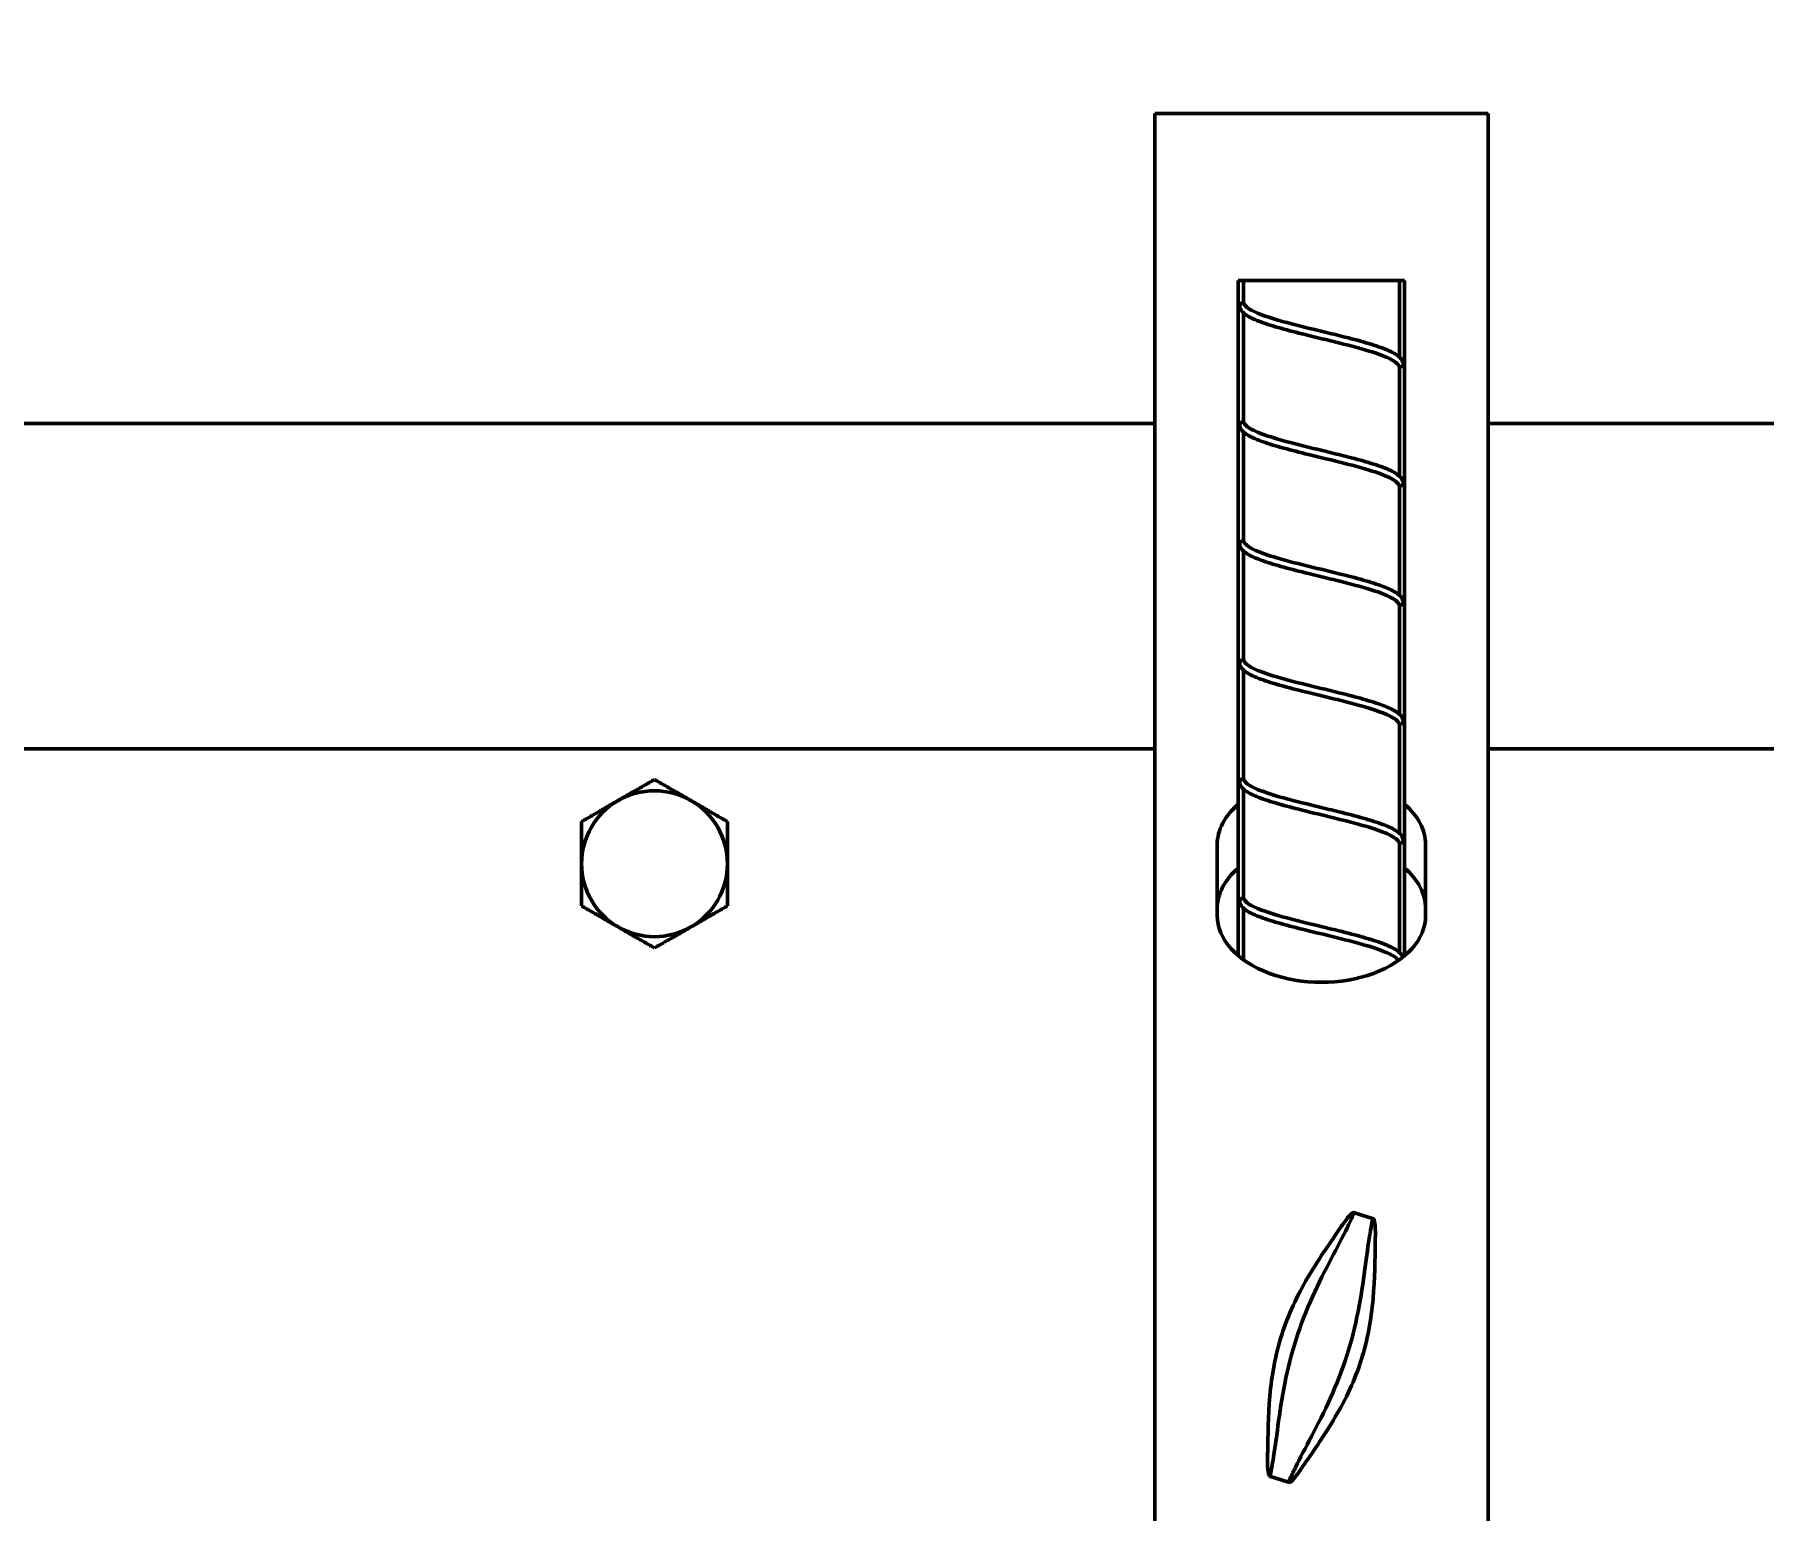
# Model space of a CAD drawing. Header units: inches. Extents: x 6 to 170, y 1 to 50.
# Drawn here: x 87.19 to 92.38, y 12.37 to 16.79 of the extents above; entities that cross this region are included whole.
import ezdxf

# ---------------------------------------------------------------- set-up
doc = ezdxf.new("R2010")
doc.units = ezdxf.units.IN
doc.header["$LTSCALE"] = 8
doc.header["$MEASUREMENT"] = 0
doc.layers.add('Visible (ANSI)', color=7, linetype='Continuous', lineweight=50)
doc.styles.get("Standard").update_dxf_attribs({"font": 'romans.shx'})
doc.dimstyles.get("Standard").update_dxf_attribs({"dimtxt": 1.5, "dimasz": 0.75, "dimexe": 0.5, "dimexo": 0.5, "dimgap": 0.09, "dimtad": 0, "dimtih": 1, "dimtoh": 1, "dimdec": 5, "dimzin": 0, "dimdsep": 46, "dimlunit": 5, "dimtxsty": 'Standard', "dimcen": 0, "dimclrd": 256, "dimclre": 256, "dimclrt": 256, "dimadec": 0, "dimazin": 0, "dimtfac": 0.75, "dimtdec": 5, "dimtofl": 0, "dimtmove": 0, "dimatfit": 3, "dimfxl": 0, "dimtolj": 1, "dimtzin": 0, "dimlwd": -1, "dimlwe": -1, "dimarcsym": 0})

# ---------------------------------------------------------------- blocks, each defined once
blk = doc.blocks.new('*D9')
for p, q in [((44.5521, 15.1523), (44.5521, 25.9211)), ((167.0521, 17.8073), (167.0521, 25.9211)), ((46.0521, 25.4211), (97.4415, 25.4211)), ((165.5521, 25.4211), (111.5665, 25.4211))]:
    blk.add_line(p, q)
for points in [[(46.0521, 25.6711), (46.0521, 25.1711), (44.5521, 25.4211)], [(165.5521, 25.6711), (165.5521, 25.1711), (167.0521, 25.4211)]]:
    blk.add_solid(points)
at = {"layer": 'Defpoints', "color": 0}
for p in [(167.0521, 25.4211), (167.0521, 17.3073), (44.5521, 14.6523)]:
    blk.add_point(p, dxfattribs=at)
at = {"insert": (104.504, 25.4211), "char_height": 1.5, "attachment_point": 5}
blk.add_mtext('\\A1;122{\\H0.750000x;\\S1/2;} [3111]', dxfattribs=at)

msp = doc.modelspace()

# ---------------------------------------------------------------- linework, layer by layer
at = {"layer": 'Visible (ANSI)'}
for p, q in [((90.552053, 15.736259), (90.552053, 16.557259)), ((90.552053, 16.557259), (91.552053, 16.557259)), ((91.552053, 16.557259), (91.552053, 15.736259)), ((90.802678, 16.057259), (90.818158, 16.057259)), ((90.802678, 16.057259), (90.802678, 14.031443)), ((90.818158, 16.057259), (90.818158, 15.990125)), ((90.818158, 16.057259), (91.285948, 16.057259)), ((91.285948, 16.057259), (91.301428, 16.057259)), ((91.285948, 15.827295), (91.285948, 16.057259)), ((91.301428, 16.057259), (91.301428, 14.031443)), ((90.818158, 15.959476), (90.818158, 15.632982)), ((91.285948, 15.470152), (91.285948, 15.796868)), ((90.552053, 15.640504), (90.552053, 15.736259)), ((91.552053, 15.640504), (91.552053, 15.736259)), ((73.177053, 15.628259), (90.552053, 15.628259)), ((90.552053, 13.607923), (90.552053, 15.640504)), ((91.552053, 13.607923), (91.552053, 15.640504)), ((91.552053, 15.628259), (106.927053, 15.628259)), ((90.818158, 15.602333), (90.818158, 15.275839)), ((91.285948, 15.113009), (91.285948, 15.439725)), ((90.818158, 15.24519), (90.818158, 14.918696)), ((91.285948, 14.755867), (91.285948, 15.082582)), ((90.818158, 14.888047), (90.818158, 14.561553)), ((91.285948, 14.398724), (91.285948, 14.72544)), ((90.552053, 14.652259), (73.177053, 14.652259)), ((106.927053, 14.652259), (91.552053, 14.652259)), ((90.818158, 14.530904), (90.818158, 14.20441)), ((90.739553, 14.152499), (90.739553, 14.364619)), ((91.285948, 14.041581), (91.285948, 14.368297)), ((91.364553, 14.364619), (91.364553, 14.152499)), ((90.818158, 14.173761), (90.818158, 14.019286)), ((90.552053, 13.607923), (90.552053, 13.320656)), ((91.552053, 13.320656), (91.552053, 13.607923)), ((90.552053, 12.453521), (90.552053, 13.320656)), ((91.552053, 13.320656), (91.552053, 12.453521)), ((91.208189, 13.242289), (91.148307, 13.261404)), ((90.552053, 12.453521), (90.552053, 12.084218)), ((90.955799, 12.451594), (90.895917, 12.470708)), ((91.552053, 12.084218), (91.552053, 12.453521))]:
    msp.add_line(p, q, dxfattribs=at)
for start, end in [(60, 120), (120, 180), (0, 60), (180, 240), (300, 0), (240, 300)]:
    msp.add_arc((89.052053, 14.307259), 0.21875, start, end, dxfattribs=at)
for centre, major_axis, start_param, end_param in [((91.052053, 14.364619), (-0.3125, 0), 5.63635823, 6.28318531), ((91.052053, 14.364619), (0.3125, 0), 0, 0.64682707), ((91.052053, 14.173108), (-0.3125, 0), 5.63635823, 6.28318531), ((91.052053, 14.173108), (0.3125, 0), 0, 0.64682707), ((91.052053, 14.152499), (0.3125, 0), 3.14159265, 6.28318531)]:
    msp.add_ellipse(centre, major_axis=major_axis, ratio=0.64278761, start_param=start_param, end_param=end_param, dxfattribs=at)
for points in [[(90.80757, 15.977107), (90.807368, 15.978144), (90.807275, 15.979217), (90.807292, 15.980283)], [(91.296523, 15.80953), (91.296701, 15.808616), (91.296799, 15.807674), (91.296814, 15.806736)], [(91.296523, 15.452387), (91.296701, 15.451472), (91.296799, 15.450531), (91.296814, 15.449593)], [(90.80757, 14.905679), (90.807368, 14.906715), (90.807275, 14.907789), (90.807292, 14.908855)], [(91.296523, 14.738101), (91.296701, 14.737187), (91.296799, 14.736245), (91.296814, 14.735307)]]:
    msp.add_open_spline(points, degree=3, dxfattribs=at)
for points, knots in [([(90.807292, 15.980283), (90.807296, 15.980514), (90.807305, 15.980745), (90.807398, 15.982259), (90.807641, 15.983513), (90.808502, 15.985664), (90.809061, 15.98654), (90.810568, 15.988043), (90.811486, 15.988613), (90.813357, 15.989381), (90.814245, 15.989622), (90.816144, 15.989975), (90.817149, 15.990076), (90.818158, 15.990125)], [0.3743083516, 0.3743083516, 0.3743083516, 0.3743083516, 0.3760437641, 0.3760437641, 0.385752735, 0.385752735, 0.3944012706, 0.3944012706, 0.403436885, 0.403436885, 0.4106840141, 0.4106840141, 0.4183911627, 0.4183911627, 0.4183911627, 0.4183911627]), ([(91.013217, 15.891978), (90.987551, 15.898289), (90.96221, 15.904682), (90.916351, 15.917259), (90.895231, 15.923599), (90.859037, 15.936354), (90.843675, 15.942899), (90.820335, 15.956589), (90.812156, 15.963185), (90.808174, 15.974534), (90.80783, 15.975778), (90.80757, 15.977107)], [0, 0, 0, 0, 0.203430746, 0.203430746, 0.404937263, 0.404937263, 0.610847612, 0.610847612, 0.824043032, 0.824043032, 0.848613207, 0.848613207, 0.848613207, 0.848613207]), ([(90.818158, 15.990125), (90.820167, 15.982507), (90.828457, 15.974966), (90.856611, 15.959731), (90.876189, 15.952189), (90.924018, 15.936954), (90.951784, 15.929412), (91.01171, 15.914177), (91.043263, 15.906636), (91.08465, 15.896552), (91.094676, 15.894094), (91.104543, 15.891638)], [0, 0, 0, 0, 0.24627901, 0.24627901, 0.49255802, 0.49255802, 0.73883703, 0.73883703, 0.98511604, 0.98511604, 1.06484963, 1.06484963, 1.06484963, 1.06484963]), ([(91.285948, 15.796868), (91.283939, 15.804486), (91.275649, 15.812027), (91.247495, 15.827262), (91.227917, 15.834804), (91.180088, 15.850039), (91.152322, 15.85758), (91.092396, 15.872815), (91.060843, 15.880357), (91.024093, 15.889311), (91.018636, 15.890645), (91.013217, 15.891978)], [0, 0, 0, 0, 0.24627901, 0.24627901, 0.49255802, 0.49255802, 0.73883703, 0.73883703, 0.98511604, 0.98511604, 1.02832352, 1.02832352, 1.02832352, 1.02832352]), ([(91.104543, 15.891639), (91.130006, 15.885302), (91.154877, 15.878885), (91.199355, 15.86625), (91.21955, 15.859878), (91.253602, 15.847012), (91.267696, 15.840403), (91.287598, 15.826817), (91.294371, 15.820549), (91.296522, 15.80953)], [0, 0, 0, 0, 0.203969624, 0.203969624, 0.406026718, 0.406026718, 0.612891389, 0.612891389, 0.811777187, 0.811777187, 0.811777187, 0.811777187]), ([(91.296814, 15.806736), (91.296817, 15.806539), (91.296816, 15.806343), (91.296783, 15.804888), (91.296602, 15.803645), (91.295874, 15.801525), (91.295396, 15.800666), (91.294077, 15.799172), (91.293264, 15.798594), (91.291228, 15.797625), (91.289948, 15.797285), (91.287696, 15.796965), (91.286831, 15.796897), (91.285948, 15.796868)], [0.1910599598, 0.1910599598, 0.1910599598, 0.1910599598, 0.1925737867, 0.1925737867, 0.2023008095, 0.2023008095, 0.2106864252, 0.2106864252, 0.2193942169, 0.2193942169, 0.2297442752, 0.2297442752, 0.2358132427, 0.2358132427, 0.2358132427, 0.2358132427]), ([(90.80757, 15.619964), (90.807421, 15.620725), (90.807333, 15.621504), (90.807291, 15.622571), (90.807288, 15.622856), (90.807292, 15.623141)], [0.2504241794, 0.2504241794, 0.2504241794, 0.2504241794, 0.25663760214, 0.25663760214, 0.25889435065, 0.25889435065, 0.25889435065, 0.25889435065]), ([(90.807292, 15.623141), (90.807309, 15.624232), (90.807441, 15.625317), (90.808003, 15.62744), (90.808446, 15.628436), (90.80971, 15.630153), (90.81049, 15.630826), (90.812447, 15.631949), (90.813655, 15.632355), (90.816005, 15.632815), (90.817065, 15.632929), (90.818158, 15.632982)], [0.2588943506, 0.2588943506, 0.2588943506, 0.2588943506, 0.2675566432, 0.2675566432, 0.2768896283, 0.2768896283, 0.2861479064, 0.2861479064, 0.2965808941, 0.2965808941, 0.3043467713, 0.3043467713, 0.3043467713, 0.3043467713]), ([(91.013217, 15.534835), (90.987551, 15.541147), (90.96221, 15.547539), (90.916351, 15.560116), (90.895231, 15.566457), (90.859037, 15.579211), (90.843675, 15.585757), (90.820335, 15.599446), (90.812156, 15.606042), (90.808174, 15.617391), (90.80783, 15.618635), (90.80757, 15.619964)], [0, 0, 0, 0, 0.203430746, 0.203430746, 0.404937263, 0.404937263, 0.610847612, 0.610847612, 0.824043032, 0.824043032, 0.848613207, 0.848613207, 0.848613207, 0.848613207]), ([(90.818158, 15.632982), (90.820167, 15.625364), (90.828457, 15.617823), (90.856611, 15.602588), (90.876189, 15.595046), (90.924018, 15.579811), (90.951784, 15.57227), (91.01171, 15.557035), (91.043263, 15.549493), (91.08465, 15.539409), (91.094676, 15.536951), (91.104543, 15.534496)], [0, 0, 0, 0, 0.24627901, 0.24627901, 0.49255802, 0.49255802, 0.73883703, 0.73883703, 0.98511604, 0.98511604, 1.06484963, 1.06484963, 1.06484963, 1.06484963]), ([(91.285948, 15.439725), (91.283939, 15.447343), (91.275649, 15.454884), (91.247495, 15.470119), (91.227917, 15.477661), (91.180088, 15.492896), (91.152322, 15.500438), (91.092396, 15.515673), (91.060843, 15.523214), (91.024093, 15.532168), (91.018636, 15.533502), (91.013217, 15.534835)], [0, 0, 0, 0, 0.24627901, 0.24627901, 0.49255802, 0.49255802, 0.73883703, 0.73883703, 0.98511604, 0.98511604, 1.02832352, 1.02832352, 1.02832352, 1.02832352]), ([(91.104543, 15.534496), (91.130006, 15.528159), (91.154877, 15.521742), (91.199355, 15.509107), (91.21955, 15.502735), (91.253602, 15.489869), (91.267696, 15.483261), (91.287598, 15.469674), (91.294371, 15.463406), (91.296522, 15.452387)], [0, 0, 0, 0, 0.203969624, 0.203969624, 0.406026718, 0.406026718, 0.612891389, 0.612891389, 0.811777187, 0.811777187, 0.811777187, 0.811777187]), ([(91.296814, 15.449593), (91.296816, 15.449456), (91.296816, 15.449319), (91.296801, 15.447909), (91.296632, 15.446646), (91.295928, 15.444497), (91.295462, 15.443625), (91.294171, 15.44211), (91.293374, 15.441522), (91.291374, 15.440532), (91.290116, 15.440181), (91.287827, 15.439833), (91.286899, 15.439757), (91.285948, 15.439725)], [0.4138167601, 0.4138167601, 0.4138167601, 0.4138167601, 0.4148668131, 0.4148668131, 0.4246682254, 0.4246682254, 0.4330369291, 0.4330369291, 0.4416674828, 0.4416674828, 0.4518795581, 0.4518795581, 0.4583722887, 0.4583722887, 0.4583722887, 0.4583722887]), ([(90.80757, 15.262821), (90.807383, 15.26378), (90.807291, 15.264767), (90.80729, 15.265834), (90.807291, 15.265916), (90.807292, 15.265998)], [0.19271012401, 0.19271012401, 0.19271012401, 0.19271012401, 0.20017606292, 0.20017606292, 0.20079653311, 0.20079653311, 0.20079653311, 0.20079653311]), ([(90.807292, 15.265998), (90.807312, 15.267258), (90.807484, 15.268507), (90.808181, 15.270728), (90.808668, 15.271675), (90.81002, 15.273308), (90.810851, 15.273941), (90.812918, 15.274988), (90.814194, 15.275357), (90.816429, 15.275716), (90.817284, 15.275797), (90.818158, 15.275839)], [0.2007965331, 0.2007965331, 0.2007965331, 0.2007965331, 0.2103536846, 0.2103536846, 0.2191863103, 0.2191863103, 0.2281332374, 0.2281332374, 0.2384115104, 0.2384115104, 0.2444092467, 0.2444092467, 0.2444092467, 0.2444092467]), ([(91.013217, 15.177692), (90.987551, 15.184004), (90.96221, 15.190397), (90.916351, 15.202973), (90.895231, 15.209314), (90.859037, 15.222068), (90.843675, 15.228614), (90.820335, 15.242304), (90.812156, 15.248899), (90.808174, 15.260248), (90.80783, 15.261492), (90.80757, 15.262821)], [0, 0, 0, 0, 0.203430746, 0.203430746, 0.404937263, 0.404937263, 0.610847612, 0.610847612, 0.824043032, 0.824043032, 0.848613207, 0.848613207, 0.848613207, 0.848613207]), ([(90.818158, 15.275839), (90.820167, 15.268222), (90.828457, 15.26068), (90.856611, 15.245445), (90.876189, 15.237903), (90.924018, 15.222668), (90.951784, 15.215127), (91.01171, 15.199892), (91.043263, 15.19235), (91.08465, 15.182266), (91.094676, 15.179808), (91.104543, 15.177353)], [0, 0, 0, 0, 0.24627901, 0.24627901, 0.49255802, 0.49255802, 0.73883703, 0.73883703, 0.98511604, 0.98511604, 1.06484963, 1.06484963, 1.06484963, 1.06484963]), ([(91.285948, 15.082582), (91.283939, 15.0902), (91.275649, 15.097741), (91.247495, 15.112976), (91.227917, 15.120518), (91.180088, 15.135753), (91.152322, 15.143295), (91.092396, 15.15853), (91.060843, 15.166071), (91.024093, 15.175025), (91.018636, 15.176359), (91.013217, 15.177692)], [0, 0, 0, 0, 0.24627901, 0.24627901, 0.49255802, 0.49255802, 0.73883703, 0.73883703, 0.98511604, 0.98511604, 1.02832352, 1.02832352, 1.02832352, 1.02832352]), ([(91.104543, 15.177353), (91.130006, 15.171017), (91.154877, 15.164599), (91.199355, 15.151964), (91.21955, 15.145592), (91.253602, 15.132726), (91.267696, 15.126118), (91.287598, 15.112531), (91.294371, 15.106264), (91.296522, 15.095244)], [0, 0, 0, 0, 0.203969624, 0.203969624, 0.406026718, 0.406026718, 0.612891389, 0.612891389, 0.811777187, 0.811777187, 0.811777187, 0.811777187]), ([(91.296814, 15.09245), (91.296824, 15.091773), (91.296791, 15.091097), (91.296567, 15.089291), (91.296281, 15.088206), (91.295355, 15.086321), (91.294763, 15.08556), (91.29322, 15.084265), (91.292265, 15.083764), (91.289865, 15.082964), (91.288392, 15.082725), (91.286519, 15.082605), (91.286234, 15.082592), (91.285948, 15.082582)], [0.4004315508, 0.4004315508, 0.4004315508, 0.4004315508, 0.405592911, 0.405592911, 0.4145252791, 0.4145252791, 0.4228729583, 0.4228729583, 0.431806997, 0.431806997, 0.4423605656, 0.4423605656, 0.444242076, 0.444242076, 0.444242076, 0.444242076]), ([(91.296522, 15.095244), (91.296569, 15.095007), (91.29661, 15.094767), (91.296645, 15.094527), (91.296746, 15.093843), (91.296803, 15.093146), (91.296814, 15.09245)], [0.39324952539, 0.39324952539, 0.39324952539, 0.39324952539, 0.39511986428, 0.39511986428, 0.39511986428, 0.40043155081, 0.40043155081, 0.40043155081, 0.40043155081]), ([(90.807292, 14.908855), (90.807296, 14.909086), (90.807305, 14.909316), (90.807398, 14.910831), (90.807641, 14.912085), (90.808502, 14.914236), (90.809061, 14.915111), (90.810568, 14.916614), (90.811486, 14.917184), (90.813357, 14.917952), (90.814245, 14.918193), (90.816144, 14.918546), (90.817149, 14.918648), (90.818158, 14.918696)], [0.3743083629, 0.3743083629, 0.3743083629, 0.3743083629, 0.3760436984, 0.3760436984, 0.3857526835, 0.3857526835, 0.3944012205, 0.3944012205, 0.4034368263, 0.4034368263, 0.4106839866, 0.4106839866, 0.4183911763, 0.4183911763, 0.4183911763, 0.4183911763]), ([(91.013217, 14.820549), (90.987551, 14.826861), (90.96221, 14.833254), (90.916351, 14.84583), (90.895231, 14.852171), (90.859037, 14.864925), (90.843675, 14.871471), (90.820335, 14.885161), (90.812156, 14.891756), (90.808174, 14.903105), (90.80783, 14.904349), (90.80757, 14.905679)], [0, 0, 0, 0, 0.203430746, 0.203430746, 0.404937263, 0.404937263, 0.610847612, 0.610847612, 0.824043032, 0.824043032, 0.848613207, 0.848613207, 0.848613207, 0.848613207]), ([(90.818158, 14.918696), (90.820167, 14.911079), (90.828457, 14.903537), (90.856611, 14.888302), (90.876189, 14.88076), (90.924018, 14.865525), (90.951784, 14.857984), (91.01171, 14.842749), (91.043263, 14.835207), (91.08465, 14.825124), (91.094676, 14.822665), (91.104543, 14.82021)], [0, 0, 0, 0, 0.24627901, 0.24627901, 0.49255802, 0.49255802, 0.73883703, 0.73883703, 0.98511604, 0.98511604, 1.06484963, 1.06484963, 1.06484963, 1.06484963]), ([(91.285948, 14.72544), (91.283939, 14.733057), (91.275649, 14.740599), (91.247495, 14.755834), (91.227917, 14.763375), (91.180088, 14.77861), (91.152322, 14.786152), (91.092396, 14.801387), (91.060843, 14.808928), (91.024093, 14.817882), (91.018636, 14.819216), (91.013217, 14.820549)], [0, 0, 0, 0, 0.24627901, 0.24627901, 0.49255802, 0.49255802, 0.73883703, 0.73883703, 0.98511604, 0.98511604, 1.02832352, 1.02832352, 1.02832352, 1.02832352]), ([(91.104543, 14.82021), (91.130006, 14.813874), (91.154877, 14.807456), (91.199355, 14.794822), (91.21955, 14.788449), (91.253602, 14.775583), (91.267696, 14.768975), (91.287598, 14.755389), (91.294371, 14.749121), (91.296522, 14.738101)], [0, 0, 0, 0, 0.203969624, 0.203969624, 0.406026718, 0.406026718, 0.612891389, 0.612891389, 0.811777187, 0.811777187, 0.811777187, 0.811777187]), ([(91.296814, 14.735307), (91.296817, 14.735087), (91.296816, 14.734867), (91.296776, 14.733395), (91.296589, 14.73216), (91.295853, 14.730052), (91.295369, 14.729197), (91.29404, 14.727712), (91.29322, 14.727138), (91.29117, 14.726176), (91.289881, 14.725841), (91.287643, 14.725532), (91.286804, 14.725468), (91.285948, 14.72544)], [0.1915649218, 0.1915649218, 0.1915649218, 0.1915649218, 0.1932409047, 0.1932409047, 0.2028256033, 0.2028256033, 0.2111247933, 0.2111247933, 0.219770716, 0.219770716, 0.2300699762, 0.2300699762, 0.2359108706, 0.2359108706, 0.2359108706, 0.2359108706]), ([(90.80757, 14.548536), (90.807551, 14.548634), (90.807533, 14.548732), (90.807352, 14.549775), (90.807277, 14.550747), (90.807292, 14.551712)], [0.38422497728, 0.38422497728, 0.38422497728, 0.38422497728, 0.38498780044, 0.38498780044, 0.39230943988, 0.39230943988, 0.39230943988, 0.39230943988]), ([(90.807292, 14.551712), (90.807297, 14.552027), (90.807312, 14.552341), (90.807433, 14.553877), (90.807681, 14.555069), (90.808127, 14.556154), (90.808541, 14.557163), (90.809109, 14.558031), (90.810633, 14.55952), (90.811563, 14.560083), (90.813842, 14.560996), (90.815245, 14.561293), (90.817228, 14.561497), (90.817691, 14.561531), (90.818158, 14.561553)], [0.3923094399, 0.3923094399, 0.3923094399, 0.3923094399, 0.3947013458, 0.3947013458, 0.4040715274, 0.4040715274, 0.4040715274, 0.4127870328, 0.4127870328, 0.4219560915, 0.4219560915, 0.4327728294, 0.4327728294, 0.436015187, 0.436015187, 0.436015187, 0.436015187]), ([(91.013217, 14.463406), (90.987551, 14.469718), (90.96221, 14.476111), (90.916351, 14.488688), (90.895231, 14.495028), (90.859037, 14.507782), (90.843675, 14.514328), (90.820335, 14.528018), (90.812156, 14.534613), (90.808174, 14.545962), (90.80783, 14.547206), (90.80757, 14.548536)], [0, 0, 0, 0, 0.203430746, 0.203430746, 0.404937263, 0.404937263, 0.610847612, 0.610847612, 0.824043032, 0.824043032, 0.848613207, 0.848613207, 0.848613207, 0.848613207]), ([(90.818158, 14.561553), (90.820167, 14.553936), (90.828457, 14.546394), (90.856611, 14.531159), (90.876189, 14.523618), (90.924018, 14.508383), (90.951784, 14.500841), (91.01171, 14.485606), (91.043263, 14.478064), (91.08465, 14.467981), (91.094676, 14.465522), (91.104543, 14.463067)], [0, 0, 0, 0, 0.24627901, 0.24627901, 0.49255802, 0.49255802, 0.73883703, 0.73883703, 0.98511604, 0.98511604, 1.06484963, 1.06484963, 1.06484963, 1.06484963]), ([(91.285948, 14.368297), (91.283939, 14.375914), (91.275649, 14.383456), (91.247495, 14.398691), (91.227917, 14.406232), (91.180088, 14.421467), (91.152322, 14.429009), (91.092396, 14.444244), (91.060843, 14.451786), (91.024093, 14.460739), (91.018636, 14.462074), (91.013217, 14.463406)], [0, 0, 0, 0, 0.24627901, 0.24627901, 0.49255802, 0.49255802, 0.73883703, 0.73883703, 0.98511604, 0.98511604, 1.02832352, 1.02832352, 1.02832352, 1.02832352]), ([(91.104543, 14.463067), (91.130006, 14.456731), (91.154877, 14.450313), (91.199355, 14.437679), (91.21955, 14.431307), (91.253602, 14.41844), (91.267696, 14.411832), (91.287598, 14.398246), (91.294371, 14.391978), (91.296522, 14.380958)], [0, 0, 0, 0, 0.203969624, 0.203969624, 0.406026718, 0.406026718, 0.612891389, 0.612891389, 0.811777187, 0.811777187, 0.811777187, 0.811777187]), ([(91.296814, 14.378164), (91.296824, 14.377487), (91.296791, 14.376812), (91.296567, 14.375006), (91.296281, 14.37392), (91.295355, 14.372036), (91.294763, 14.371274), (91.29322, 14.369979), (91.292265, 14.369478), (91.289865, 14.368678), (91.288392, 14.368439), (91.286519, 14.36832), (91.286234, 14.368306), (91.285948, 14.368297)], [0.4004316887, 0.4004316887, 0.4004316887, 0.4004316887, 0.4055930014, 0.4055930014, 0.4145253775, 0.4145253775, 0.4228730585, 0.4228730585, 0.43180709, 0.43180709, 0.4423606498, 0.4423606498, 0.4442422122, 0.4442422122, 0.4442422122, 0.4442422122]), ([(91.296522, 14.380958), (91.296569, 14.380721), (91.29661, 14.380482), (91.296645, 14.380241), (91.296746, 14.379558), (91.296803, 14.37886), (91.296814, 14.378164)], [0.39324966322, 0.39324966322, 0.39324966322, 0.39324966322, 0.39511995153, 0.39511995153, 0.39511995153, 0.40043168869, 0.40043168869, 0.40043168869, 0.40043168869]), ([(90.80757, 14.191393), (90.807429, 14.192112), (90.807343, 14.192848), (90.807292, 14.193915), (90.807287, 14.194242), (90.807292, 14.194569)], [0.20632606347, 0.20632606347, 0.20632606347, 0.20632606347, 0.21198110119, 0.21198110119, 0.21447625646, 0.21447625646, 0.21447625646, 0.21447625646]), ([(90.807292, 14.194569), (90.807308, 14.19559), (90.807425, 14.196604), (90.807933, 14.198682), (90.808359, 14.199698), (90.809586, 14.201452), (90.810346, 14.202143), (90.81226, 14.203297), (90.813439, 14.203718), (90.815831, 14.204225), (90.816974, 14.204354), (90.818158, 14.20441)], [0.2144762565, 0.2144762565, 0.2144762565, 0.2144762565, 0.2222670324, 0.2222670324, 0.2313040218, 0.2313040218, 0.2401975812, 0.2401975812, 0.2501363176, 0.2501363176, 0.2582102344, 0.2582102344, 0.2582102344, 0.2582102344]), ([(91.013217, 14.106263), (90.987551, 14.112575), (90.96221, 14.118968), (90.916351, 14.131545), (90.895231, 14.137885), (90.859037, 14.150639), (90.843675, 14.157185), (90.820335, 14.170875), (90.812156, 14.177471), (90.808174, 14.188819), (90.80783, 14.190063), (90.80757, 14.191393)], [0, 0, 0, 0, 0.203430746, 0.203430746, 0.404937263, 0.404937263, 0.610847612, 0.610847612, 0.824043032, 0.824043032, 0.848613207, 0.848613207, 0.848613207, 0.848613207]), ([(90.818158, 14.20441), (90.820167, 14.196793), (90.828457, 14.189251), (90.856611, 14.174016), (90.876189, 14.166475), (90.924018, 14.15124), (90.951784, 14.143698), (91.01171, 14.128463), (91.043263, 14.120922), (91.08465, 14.110838), (91.094676, 14.10838), (91.104543, 14.105924)], [0, 0, 0, 0, 0.24627901, 0.24627901, 0.49255802, 0.49255802, 0.73883703, 0.73883703, 0.98511604, 0.98511604, 1.06484963, 1.06484963, 1.06484963, 1.06484963]), ([(91.283033, 14.017202), (91.279134, 14.022777), (91.271915, 14.028333), (91.247495, 14.041548), (91.227917, 14.04909), (91.180088, 14.064325), (91.152322, 14.071866), (91.092396, 14.087101), (91.060843, 14.094643), (91.024093, 14.103597), (91.018636, 14.104931), (91.013217, 14.106263)], [0.065317806, 0.065317806, 0.065317806, 0.065317806, 0.246279009, 0.246279009, 0.492558018, 0.492558018, 0.738837027, 0.738837027, 0.985116036, 0.985116036, 1.028323516, 1.028323516, 1.028323516, 1.028323516]), ([(91.104543, 14.105924), (91.130006, 14.099588), (91.154877, 14.09317), (91.199355, 14.080536), (91.21955, 14.074164), (91.253602, 14.061298), (91.267696, 14.054689), (91.286684, 14.041727), (91.293075, 14.036014), (91.295797, 14.026793)], [0, 0, 0, 0, 0.203969624, 0.203969624, 0.406026718, 0.406026718, 0.612891389, 0.612891389, 0.793133283, 0.793133283, 0.793133283, 0.793133283]), ([(90.932972, 12.894509), (90.942311, 12.923764), (90.953778, 12.953245), (90.980108, 13.010625), (90.994949, 13.038535), (91.041383, 13.117965), (91.074721, 13.16528), (91.105493, 13.210207), (91.109526, 13.216117), (91.113504, 13.222007)], [1.09730069, 1.09730069, 1.09730069, 1.09730069, 1.33130605, 1.33130605, 1.56531141, 1.56531141, 2.03332213, 2.03332213, 2.10345787, 2.10345787, 2.10345787, 2.10345787]), ([(91.113504, 13.222007), (91.113982, 13.222715), (91.114456, 13.223411), (91.12305, 13.235939), (91.131034, 13.245947), (91.142986, 13.2589), (91.146898, 13.261853), (91.148307, 13.261404)], [1.497528794, 1.497528794, 1.497528794, 1.497528794, 1.506293997, 1.506293997, 1.65781056, 1.65781056, 1.809327124, 1.809327124, 1.809327124, 1.809327124]), ([(91.148307, 13.261404), (91.149696, 13.26096), (91.148818, 13.257142), (91.142487, 13.242504), (91.137093, 13.231668), (91.130684, 13.218362), (91.130303, 13.217571), (91.129918, 13.216768)], [1.809327124, 1.809327124, 1.809327124, 1.809327124, 1.958690232, 1.958690232, 2.10805334, 2.10805334, 2.117335061, 2.117335061, 2.117335061, 2.117335061]), ([(91.197317, 13.195254), (91.197468, 13.196132), (91.197616, 13.196997), (91.200102, 13.211556), (91.201983, 13.223513), (91.205304, 13.239112), (91.2068, 13.242732), (91.208189, 13.242289)], [0.290928147, 0.290928147, 0.290928147, 0.290928147, 0.300209869, 0.300209869, 0.449572977, 0.449572977, 0.598936084, 0.598936084, 0.598936084, 0.598936084]), ([(91.208189, 13.242289), (91.209604, 13.241838), (91.211086, 13.237131), (91.213325, 13.219531), (91.214031, 13.206665), (91.213763, 13.191489), (91.213748, 13.190757), (91.213731, 13.190015)], [0.598936084, 0.598936084, 0.598936084, 0.598936084, 0.75103081, 0.75103081, 0.903125536, 0.903125536, 0.9107477, 0.9107477, 0.9107477, 0.9107477]), ([(91.129918, 13.216768), (91.116351, 13.188491), (91.099634, 13.157324), (91.06316, 13.087775), (91.043279, 13.048945), (91.006519, 12.967209), (90.989708, 12.924267), (90.975841, 12.880825)], [-1.02033115, -1.02033115, -1.02033115, -1.02033115, -0.69495997, -0.69495997, -0.34747998, -0.34747998, 0, 0, 0, 0]), ([(91.128265, 12.832172), (91.142131, 12.875614), (91.153308, 12.920354), (91.170702, 13.008272), (91.176995, 13.051438), (91.187561, 13.129258), (91.191992, 13.164346), (91.197317, 13.195254)], [6.66177475, 6.66177475, 6.66177475, 6.66177475, 7.00925474, 7.00925474, 7.35673472, 7.35673472, 7.6821059, 7.6821059, 7.6821059, 7.6821059]), ([(91.213731, 13.190015), (91.213561, 13.182909), (91.213423, 13.175756), (91.212476, 13.121308), (91.212236, 13.063429), (91.204063, 12.971786), (91.199989, 12.940439), (91.188205, 12.878416), (91.180472, 12.847743), (91.171134, 12.818488)], [7.00204599, 7.00204599, 7.00204599, 7.00204599, 7.07218173, 7.07218173, 7.54019245, 7.54019245, 7.77419781, 7.77419781, 8.00820317, 8.00820317, 8.00820317, 8.00820317]), ([(90.890375, 12.522982), (90.890545, 12.530088), (90.890683, 12.537242), (90.89163, 12.591689), (90.89187, 12.649568), (90.900043, 12.741212), (90.904117, 12.772559), (90.915901, 12.834582), (90.923634, 12.865254), (90.932972, 12.894509)], [7.00204599, 7.00204599, 7.00204599, 7.00204599, 7.07218173, 7.07218173, 7.54019245, 7.54019245, 7.77419781, 7.77419781, 8.00820317, 8.00820317, 8.00820317, 8.00820317]), ([(90.975841, 12.880825), (90.961975, 12.837384), (90.950798, 12.792644), (90.933404, 12.704726), (90.927111, 12.661559), (90.916545, 12.583739), (90.912114, 12.548651), (90.906789, 12.517743)], [0, 0, 0, 0, 0.34747998, 0.34747998, 0.69495997, 0.69495997, 1.02033115, 1.02033115, 1.02033115, 1.02033115]), ([(90.974188, 12.496229), (90.987755, 12.524506), (91.004472, 12.555673), (91.040946, 12.625223), (91.060827, 12.664052), (91.097587, 12.745789), (91.114398, 12.78873), (91.128265, 12.832172)], [5.6414436, 5.6414436, 5.6414436, 5.6414436, 5.96681478, 5.96681478, 6.31429477, 6.31429477, 6.66177475, 6.66177475, 6.66177475, 6.66177475]), ([(91.171134, 12.818488), (91.161795, 12.789233), (91.150328, 12.759753), (91.123998, 12.702373), (91.109157, 12.674462), (91.062723, 12.595032), (91.029385, 12.547718), (90.998613, 12.50279), (90.99458, 12.49688), (90.990602, 12.49099)], [1.09730069, 1.09730069, 1.09730069, 1.09730069, 1.33130605, 1.33130605, 1.56531141, 1.56531141, 2.03332213, 2.03332213, 2.10345787, 2.10345787, 2.10345787, 2.10345787]), ([(90.895917, 12.470708), (90.894502, 12.47116), (90.89302, 12.475867), (90.890781, 12.493466), (90.890075, 12.506333), (90.890343, 12.521508), (90.890358, 12.522241), (90.890375, 12.522982)], [0.598936084, 0.598936084, 0.598936084, 0.598936084, 0.75103081, 0.75103081, 0.903125536, 0.903125536, 0.9107477, 0.9107477, 0.9107477, 0.9107477]), ([(90.906789, 12.517743), (90.906638, 12.516865), (90.90649, 12.516), (90.904004, 12.501441), (90.902123, 12.489484), (90.898802, 12.473885), (90.897306, 12.470265), (90.895917, 12.470708)], [0.290928147, 0.290928147, 0.290928147, 0.290928147, 0.300209869, 0.300209869, 0.449572977, 0.449572977, 0.598936084, 0.598936084, 0.598936084, 0.598936084]), ([(90.955799, 12.451594), (90.95441, 12.452037), (90.955288, 12.455855), (90.961619, 12.470493), (90.967013, 12.481329), (90.973422, 12.494635), (90.973803, 12.495426), (90.974188, 12.496229)], [1.809325195, 1.809325195, 1.809325195, 1.809325195, 1.958688303, 1.958688303, 2.108051411, 2.108051411, 2.117333132, 2.117333132, 2.117333132, 2.117333132]), ([(90.990602, 12.49099), (90.990187, 12.490375), (90.989774, 12.489769), (90.981201, 12.477245), (90.973171, 12.467167), (90.961149, 12.45412), (90.957214, 12.451142), (90.955799, 12.451594)], [1.49751358, 1.49751358, 1.49751358, 1.49751358, 1.505135743, 1.505135743, 1.657230469, 1.657230469, 1.809325195, 1.809325195, 1.809325195, 1.809325195])]:
    msp.add_open_spline(points, degree=3, knots=knots, dxfattribs=at)
for points in [[(88.942678, 14.496702), (88.993439, 14.526009), (89.052053, 14.55985)], [(89.052053, 14.55985), (89.110667, 14.526009), (89.161428, 14.496702)], [(88.833303, 14.433555), (88.891917, 14.467395), (88.942678, 14.496702)], [(89.161428, 14.496702), (89.212189, 14.467395), (89.270803, 14.433555)], [(88.833303, 14.307259), (88.833303, 14.365873), (88.833303, 14.433555)], [(89.270803, 14.433555), (89.270803, 14.365873), (89.270803, 14.307259)], [(88.833303, 14.180964), (88.833303, 14.248645), (88.833303, 14.307259)], [(89.270803, 14.307259), (89.270803, 14.248645), (89.270803, 14.180964)], [(88.942678, 14.117816), (88.891917, 14.147123), (88.833303, 14.180964)], [(89.270803, 14.180964), (89.212189, 14.147123), (89.161428, 14.117816)], [(89.052053, 14.054668), (88.993439, 14.088509), (88.942678, 14.117816)], [(89.161428, 14.117816), (89.110667, 14.088509), (89.052053, 14.054668)]]:
    msp.add_rational_spline(points, [1, 1.0379548493, 1], degree=2, dxfattribs=at)

# ---------------------------------------------------------------- dimensions: what is measured, and where the dimension line sits
at = {"color": 7}
dim = msp.add_linear_dim(base=(167.052053, 25.421078), p1=(44.552063, 14.652259), p2=(167.052053, 17.307259), dimstyle='Standard', override={"dimasz": 1.5, "dimgap": 0.25, "dimtix": 1}, dxfattribs=at)
dim.commit()
dim.dimension.update_dxf_attribs({"geometry": '*D9', "text_midpoint": (104.504032, 25.421078), "dimtype": 160})

doc.saveas('drawing.dxf')
